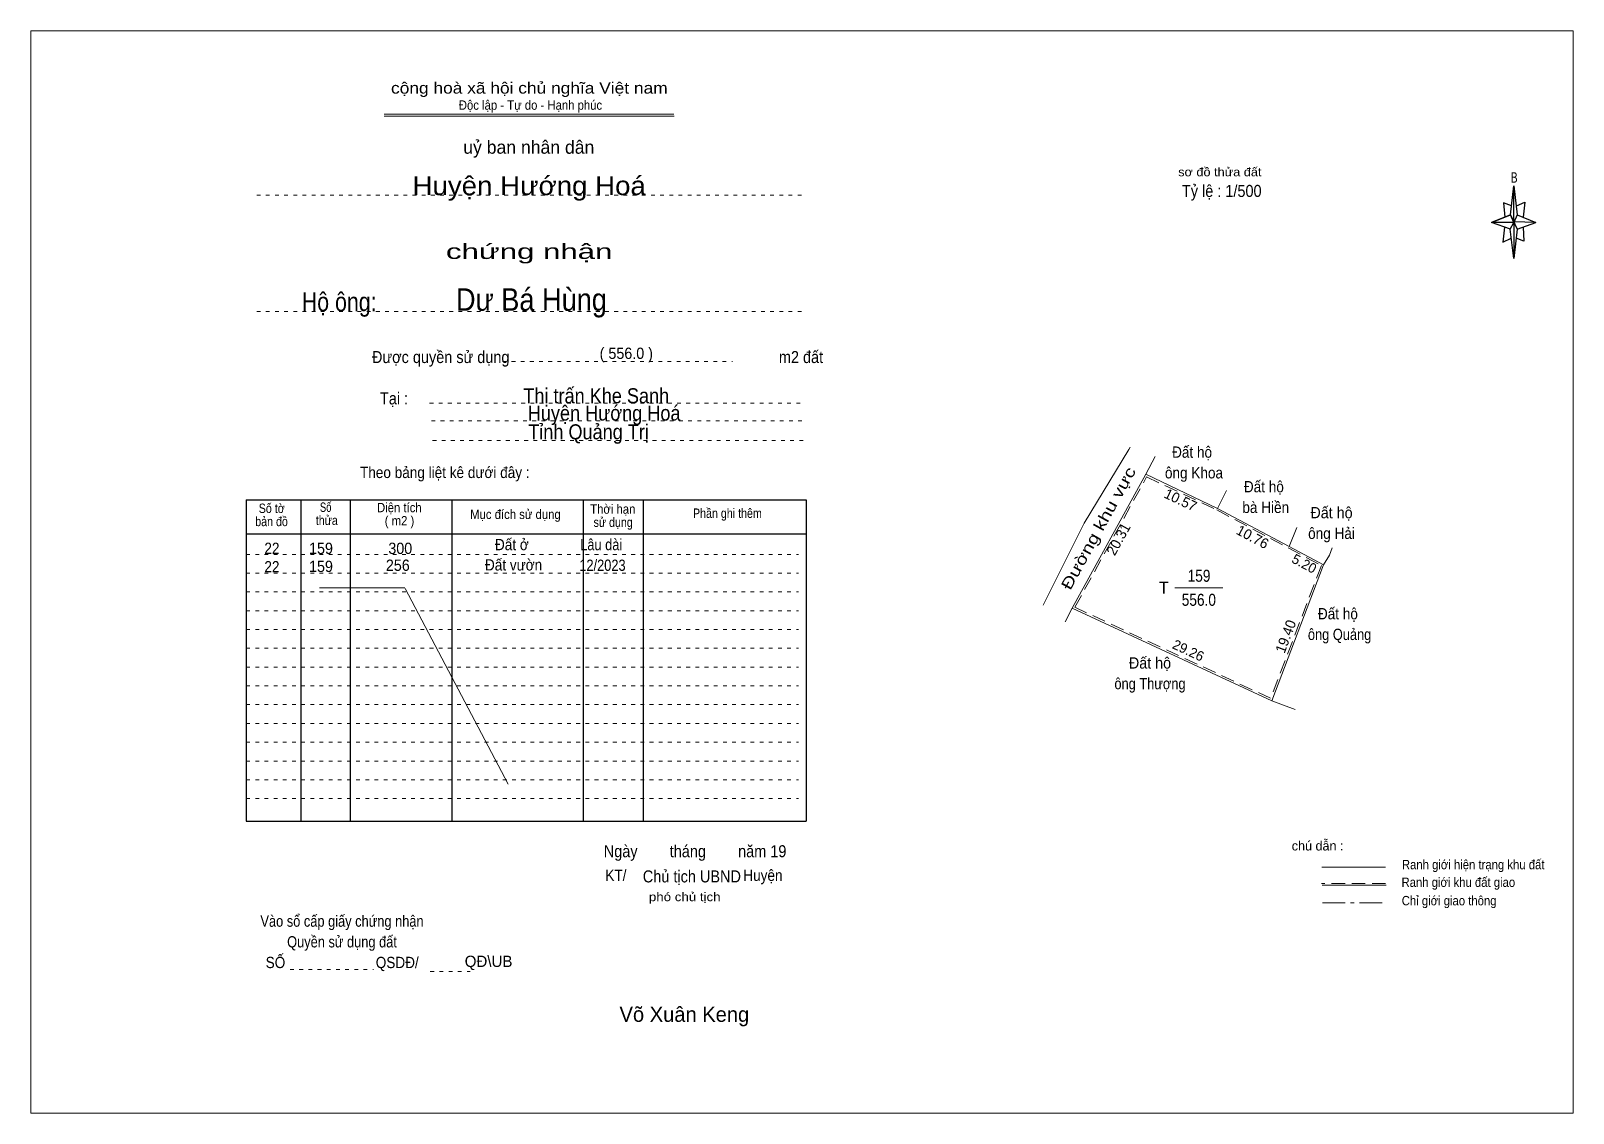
# Model space of a CAD drawing. Header units: centimetres. Extents: x -0.5 to 40.5, y 0 to 28.8.
import ezdxf
from ezdxf.enums import TextEntityAlignment as Align

# ---------------------------------------------------------------- set-up
doc = ezdxf.new("R2010")
doc.units = ezdxf.units.CM
doc.header["$LTSCALE"] = 0.12
for name, pattern in [('DOT_DASHED', [7.7, 5, -1.2, 0.3, -1.2]), ('DOTTED', [1.5, 0.3, -1.2]), ('MEDIUM_DASHED', [4.5, 3, -1.5])]:
    doc.linetypes.add(name, pattern=pattern)
for name, color, linetype, lineweight in [('1', 7, 'DOTTED', 13), ('10', 7, 'Continuous', 13), ('50', 7, 'Continuous', 25)]:
    doc.layers.add(name, color=color, linetype=linetype, lineweight=lineweight)
doc.layers.add('34', color=7, linetype='Continuous')
doc.layers.add('51', color=7, linetype='Continuous')

msp = doc.modelspace()

# ---------------------------------------------------------------- linework, layer by layer
at = {"layer": '1', "linetype": 'Continuous'}
for p, q in [((8.91, 26.55), (16.62, 26.55)), ((8.91, 26.5), (16.63, 26.5))]:
    msp.add_line(p, q, dxfattribs=at)
at = {"layer": '1'}
for p, q in [((5.52, 24.4), (20.02, 24.4)), ((5.52, 21.3), (20.02, 21.3)), ((12.06, 19.97), (18.18, 19.97)), ((10.12, 18.86), (20.06, 18.86)), ((10.17, 18.39), (20.11, 18.39)), ((10.2, 17.87), (20.14, 17.87)), ((5.24, 14.84), (19.94, 14.84)), ((5.24, 14.34), (19.94, 14.34)), ((5.24, 13.84), (19.94, 13.84)), ((5.24, 13.34), (19.94, 13.34)), ((5.24, 12.84), (19.94, 12.84)), ((5.24, 12.34), (19.94, 12.34)), ((5.24, 11.84), (19.94, 11.84)), ((5.24, 11.34), (19.94, 11.34)), ((5.24, 10.84), (19.94, 10.84)), ((5.24, 10.34), (19.94, 10.34)), ((5.24, 9.84), (19.94, 9.84)), ((5.24, 9.34), (19.94, 9.34)), ((5.24, 8.84), (19.94, 8.84)), ((5.24, 8.34), (19.94, 8.34)), ((6.41, 3.79), (8.63, 3.79)), ((10.14, 3.74), (11.2, 3.74))]:
    msp.add_line(p, q, dxfattribs=at)
at = {"layer": '1', "linetype": 'Continuous', "lineweight": 25}
for p, q in [((5.24, 16.29), (20.14, 16.29)), ((5.24, 16.29), (5.24, 7.74)), ((6.69, 16.29), (6.69, 7.74)), ((8.01, 16.29), (8.01, 7.74)), ((10.71, 16.29), (10.71, 7.74)), ((14.21, 16.29), (14.21, 7.74)), ((15.8, 16.29), (15.8, 7.74)), ((20.14, 16.29), (20.14, 7.74)), ((5.24, 15.39), (20.14, 15.39)), ((5.24, 7.74), (20.14, 7.74))]:
    msp.add_line(p, q, dxfattribs=at)
at = {"layer": '1', "linetype": 'Continuous'}
msp.add_lwpolyline([(-0.49, -0.03), (40.55, -0.03), (40.55, 28.77), (-0.49, 28.77)], close=True, dxfattribs=at)
at = {"layer": '10'}
for p, q in [((28.73, 17.63), (28.76, 17.69)), ((29.18, 16.97), (29.43, 17.44)), ((29.18, 16.97), (31.09, 16.06)), ((31.33, 16.54), (31.09, 16.06)), ((32.99, 15.05), (31.09, 16.06)), ((32.99, 15.05), (33.2, 15.55)), ((29.95, 13.95), (31.23, 13.95)), ((27.03, 13.04), (27.22, 13.41))]:
    msp.add_line(p, q, dxfattribs=at)
for points in [[(26.45, 13.49), (27.54, 15.67), (28.73, 17.63)], [(32.53, 10.94), (27.22, 13.41), (29.18, 16.97)], [(34.14, 15.01), (34.07, 14.82), (33.91, 14.56), (32.99, 15.05)], [(33.15, 10.71), (32.53, 10.94), (33.91, 14.56)]]:
    msp.add_lwpolyline(points, dxfattribs=at)
msp.add_lwpolyline([(29.18, 16.97), (31.09, 16.06), (32.99, 15.05), (33.91, 14.56), (32.53, 10.94), (27.22, 13.41)], close=True, dxfattribs=at)
at = {"layer": '10', "linetype": 'MEDIUM_DASHED'}
msp.add_lwpolyline([(29.2, 16.9), (31.07, 16.02), (32.97, 15.01), (33.85, 14.54), (32.5, 11.01), (27.29, 13.43)], close=True, dxfattribs=at)
at = {"layer": '50'}
for p, q in [((38.88, 23.87), (38.97, 24.65)), ((39.06, 23.87), (39.56, 23.67)), ((38.88, 23.49), (38.38, 23.67)), ((39.06, 23.49), (38.97, 22.71)), ((39.22, 23.55), (39.24, 23.17)), ((39.24, 23.17), (39.03, 23.25))]:
    msp.add_line(p, q, dxfattribs=at)
at = {"layer": '50', "lineweight": 13}
for p, q in [((7.19, 13.95), (9.46, 13.95)), ((9.47, 13.93), (12.21, 8.72)), ((35.56, 6.52), (33.86, 6.52)), ((35.57, 6.04), (33.87, 6.04))]:
    msp.add_line(p, q, dxfattribs=at)
at = {"layer": '50', "linetype": 'MEDIUM_DASHED', "lineweight": 13}
msp.add_line((35.56, 6.08), (33.85, 6.08), dxfattribs=at)
at = {"layer": '50', "linetype": 'DOT_DASHED', "lineweight": 13}
msp.add_line((33.88, 5.57), (35.59, 5.57), dxfattribs=at)
at = {"layer": '50'}
for points in [[(38.97, 24.65), (39.06, 23.87), (38.97, 23.67)], [(38.97, 23.67), (38.38, 23.67), (38.88, 23.87), (39.06, 23.49), (39.56, 23.67), (38.97, 23.69)], [(38.97, 23.67), (38.97, 22.71), (38.87, 23.49)]]:
    msp.add_lwpolyline(points, close=True, dxfattribs=at)
for points in [[(38.97, 23.67), (38.88, 23.87), (38.38, 23.67)], [(38.91, 24.11), (38.7, 24.19), (38.73, 23.81)], [(39.04, 24.11), (39.26, 24.21), (39.22, 23.81)], [(38.72, 23.55), (38.68, 23.15), (38.9, 23.25)], [(38.97, 23.67), (39.06, 23.49), (39.56, 23.67)]]:
    msp.add_lwpolyline(points, dxfattribs=at)

# ---------------------------------------------------------------- texts
at = {"layer": '1'}
for s, height, width, p in [('cộng hoà xã hội chủ nghĩa Việt nam', 0.3, 1.15, (12.775, 27.1)), ('Độc lập - Tự do - Hạnh phúc', 0.25, 0.9, (12.805, 26.67)), ('chứng nhận', 0.4, 1.55, (12.77, 22.7)), ('Được quyền sử dụng                                                                   m2 đất', 0.32, 0.9, (14.59, 19.93)), ('Tại :', 0.32, 0.9, (9.175, 18.83)), ('Theo bảng liệt kê dưới đây :', 0.3, 0.9, (10.525, 16.87)), ('Số tờ', 0.25, 0.85, (5.92, 15.94)), ('Số ', 0.25, 0.75, (7.39, 15.97)), ('Diện tích', 0.25, 0.9, (9.315, 15.96)), ('Mục đích sử dụng', 0.25, 0.9, (12.405, 15.78)), ('Thời hạn', 0.25, 0.9, (14.995, 15.92)), ('Phần ghi thêm', 0.25, 0.85, (18.045, 15.81)), ('bản đồ', 0.25, 0.85, (5.915, 15.59)), ('thửa', 0.25, 0.85, (7.385, 15.62)), ('( m2 )', 0.25, 0.9, (9.32, 15.61)), ('sử dụng', 0.25, 0.85, (15.005, 15.57)), ('Ngày        tháng        năm 19', 0.32, 0.9, (17.185, 6.78)), ('Chủ tịch UBND', 0.32, 0.9, (17.1, 6.11)), ('Vào sổ cấp giấy chứng nhận', 0.3, 0.85, (7.79, 4.93)), ('Quyền sử dụng đất', 0.3, 0.85, (7.79, 4.38)), ('SỐ                        QSDĐ/', 0.3, 0.9, (7.795, 3.83))]:
    msp.add_text(s, height=height, dxfattribs=dict(at, width=width)).set_placement(p, align=Align.CENTER)
msp.add_text('uỷ ban nhân dân', height=0.35, dxfattribs=at).set_placement((12.76, 25.5), align=Align.CENTER)
at = {"layer": '10'}
for s, height, width, p in [('Đất hộ ', 0.3, 0.9, (30.46, 17.41)), ('ông Khoa', 0.3, 0.9, (30.46, 16.86)), ('Đất hộ ', 0.3, 0.9, (32.37, 16.49)), ('bà Hiền', 0.3, 0.9, (32.37, 15.94)), ('Đất hộ', 0.3, 0.95, (34.12, 15.8)), ('ông Hải', 0.3, 0.9, (34.12, 15.25)), ('159', 0.32, 0.85, (30.595, 14.11)), ('556.0', 0.32, 0.85, (30.59, 13.47)), ('Đất hộ ', 0.3, 0.9, (34.34, 13.11)), ('ông Quảng', 0.3, 0.85, (34.335, 12.56)), ('Đất hộ', 0.3, 0.95, (29.29, 11.8)), ('ông Thượng', 0.3, 0.85, (29.29, 11.25))]:
    msp.add_text(s, height=height, dxfattribs=dict(at, width=width)).set_placement(p, align=Align.CENTER)
at = {"layer": '10', "width": 1.3}
msp.add_text('Đường khu vực', height=0.2999, rotation=61.164, dxfattribs=at).set_placement((28.0483, 15.4627), align=Align.CENTER)
at = {"layer": '10'}
for s, height, rotation, p in [('10.57', 0.27, 334.453, (30.0468, 16.1656)), ('20.31', 0.27, 61.252, (28.5695, 15.1801)), ('10.76', 0.27, 332.078, (31.9568, 15.1844)), ('5.20', 0.26, 332.005, (33.334, 14.4778)), ('19.40', 0.27, 69.202, (33.0284, 12.6071)), ('29.26', 0.26, 334.994, (30.2551, 12.1657))]:
    msp.add_text(s, height=height, rotation=rotation, dxfattribs=at).set_placement(p, align=Align.CENTER)
msp.add_text('T', height=0.32, dxfattribs=at).set_placement((29.79, 13.79), align=Align.RIGHT)
at = {"layer": '34'}
for s, height, width, p in [('Huyện Hướng Hoá', 0.5, 1.1, (12.77, 24.4)), ('Hộ ông:', 0.5, 0.85, (7.715, 21.31)), ('Dư Bá Hùng', 0.6, 0.9, (12.83, 21.32)), ('( 556.0 )', 0.3, 0.95, (15.355, 20.04)), ('Thị trấn Khe Sanh', 0.4, 0.9, (14.555, 18.86)), ('Huyện Hướng Hoá', 0.4, 0.9, (14.765, 18.4)), ('Tỉnh Quảng Trị', 0.4, 0.9, (14.35, 17.9)), ('22', 0.3, 0.9, (5.925, 14.85)), ('159', 0.3, 0.95, (7.23, 14.85)), ('300', 0.3, 0.95, (9.34, 14.85)), ('22', 0.3, 0.9, (5.925, 14.36)), ('159', 0.3, 0.95, (7.23, 14.37)), ('256', 0.3, 0.95, (9.275, 14.4))]:
    msp.add_text(s, height=height, dxfattribs=dict(at, width=width)).set_placement(p, align=Align.CENTER)
at = {"layer": '50'}
for s, height, width, p in [('sơ đồ thửa đất ', 0.23, 1.1, (31.195, 24.9)), ('B', 0.2756, 0.75, (38.98, 24.73)), ('Đất ở ', 0.3, 0.9, (12.36, 14.95)), ('Lâu dài ', 0.3, 0.85, (14.735, 14.95)), ('Đất vườn', 0.3, 0.9, (12.355, 14.41)), ('12/2023', 0.3, 0.85, (14.72, 14.4)), ('Ranh giới hiện trạng khu đất', 0.25, 0.9, (37.89, 6.46)), ('KT/                               Huyện ', 0.3, 0.9, (17.205, 6.15)), ('Ranh giới khu đất giao', 0.25, 0.9, (37.495, 5.99)), ('phó chủ tịch', 0.23, 1.15, (16.91, 5.61)), ('Chỉ giới giao thông', 0.25, 0.9, (37.25, 5.5))]:
    msp.add_text(s, height=height, dxfattribs=dict(at, width=width)).set_placement(p, align=Align.CENTER)
for s, height, p in [('chú dẫn :', 0.25, (33.75, 6.96)), ('QĐ\\UB', 0.3, (11.69, 3.86)), ('Võ Xuân Keng', 0.4, (16.9, 2.4))]:
    msp.add_text(s, height=height, dxfattribs=at).set_placement(p, align=Align.CENTER)
at = {"layer": '51', "width": 0.9}
msp.add_text('Tỷ lệ : 1/500', height=0.32, dxfattribs=at).set_placement((30.14, 24.35))

doc.saveas('drawing.dxf')
